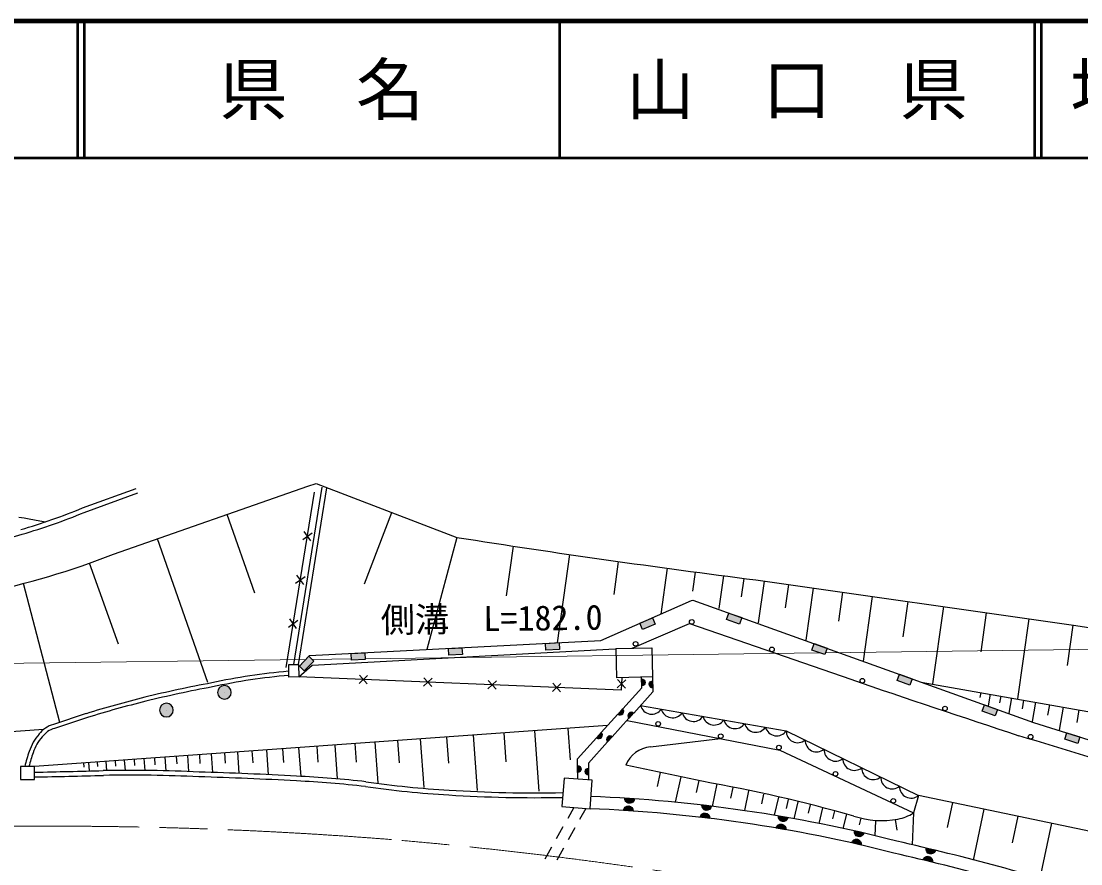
# Model space of a CAD drawing. Units: millimetres, scale not verified. Extents: x 40000 to 680000, y 20000 to 380000.
# Drawn here: x 293634 to 371138, y 318405 to 380000 of the extents above; entities that cross this region are included whole.
import ezdxf
from ezdxf.enums import TextEntityAlignment as Align

# ---------------------------------------------------------------- set-up
doc = ezdxf.new("R2010")
doc.units = ezdxf.units.MM
doc.header["$LTSCALE"] = 1000
doc.linetypes.add('CHAIN', pattern=[18.5, 12, -1.5, 3.5, -1.5])
for name, color, linetype, lineweight in [('M-BGD', 7, 'Continuous', 25), ('M-BMK', 2, 'CHAIN', 13), ('M-STR-HTXT', 7, 'Continuous', 13), ('M-TTL', 2, 'Continuous', 140), ('M-TTL-LINE', 7, 'Continuous', 50)]:
    doc.layers.add(name, color=color, linetype=linetype, lineweight=lineweight)
doc.layers.add('M-TTL-TXT', color=7, linetype='Continuous')
doc.styles.add('ＭＳ ゴシック', font='')
doc.styles.get('ＭＳ ゴシック').set_extended_font_data('MS Gothic')

msp = doc.modelspace()

# ---------------------------------------------------------------- hatches: boundary and pattern name
at = {"layer": 'M-BGD'}
for points in [[(338883, 335985), (339799, 336387), (340000, 335929), (339084, 335527)], [(345403, 336738), (346344, 336400), (346175, 335930), (345234, 336267)], [(324877, 334150), (325876, 334202), (325901, 333703), (324903, 333651)], [(331976, 334519), (332974, 334571), (333000, 334072), (332002, 334020)], [(351636, 334503), (352577, 334165), (352408, 333694), (351467, 334032)], [(313981, 332853), (314677, 333571), (315036, 333223), (314340, 332505)], [(317778, 333781), (318777, 333833), (318803, 333334), (317804, 333282)], [(339017, 331912, -0.41421), (339269, 331665, -0.41421), (339022, 331412)], [(339823, 331270, -1), (339818, 331770)], [(357869, 332268), (358810, 331930), (358642, 331459), (357700, 331797)], [(309003, 330937, 0.41421), (308503, 331437, 0.41421), (308003, 330937, 1)], [(304760, 329642, 0.41421), (304260, 330142, 0.41421), (303760, 329642, 1)], [(337291, 329354, 0.41421), (337644, 329372, 0.41421), (337626, 329725)], [(338428, 329420, 0.99999), (338093, 329049)], [(364102, 330032), (365043, 329695), (364875, 329224), (363933, 329562)], [(335726, 327623, 1), (336061, 327994)], [(370108, 327988), (371063, 327688), (370913, 327211), (369959, 327510)], [(336864, 327689, 0.41422), (336510, 327671, 0.41422), (336528, 327318)], [(334332, 325583, -0.41422), (334584, 325334, -0.41422), (334336, 325083)], [(335138, 324900, -0.41422), (334886, 325148, -0.41422), (335134, 325400)], [(338483, 323154, -1), (337785, 323200)], [(337698, 322304, -0.41421), (338070, 322630, -0.41421), (338397, 322258)], [(344117, 322616, -0.41421), (343728, 322310, -0.41421), (343422, 322698)], [(343299, 321807, -0.41421), (343688, 322113, -0.41421), (343994, 321724)], [(349715, 321781, -0.41421), (349310, 321496, -0.41421), (349025, 321901)], [(348866, 321015, -0.41421), (349270, 321300, -0.41421), (349556, 320896)], [(354383, 319930, -1), (355066, 319775)], [(355261, 320653, -0.41421), (354842, 320390, -0.41421), (354578, 320809)], [(360510, 319390, -0.41421), (360087, 319133, -0.41421), (359830, 319556)], [(359607, 318684, -0.41422), (360030, 318941, -0.41422), (360288, 318518)]]:
    msp.add_hatch(color=256, dxfattribs=at).paths.add_polyline_path(points)

# ---------------------------------------------------------------- linework, layer by layer
for p, q in [((298123, 344418), (302047, 345842)), ((300375, 341039), (314599, 346003)), ((313573, 332977), (315642, 345939)), ((313928, 332982), (315987, 345884)), ((314599, 346003), (315207, 346215)), ((315207, 346215), (325492, 342263)), ((298250, 344092), (302166, 345513)), ((313012, 332759), (315088, 345562)), ((310718, 338187), (308708, 343947)), ((318736, 338862), (320744, 344088)), ((314225, 342114), (314913, 342610)), ((314817, 342017), (314321, 342706)), ((307282, 331654), (303612, 342169)), ((325492, 342263), (323300, 334068)), ((329629, 341626), (329118, 337995)), ((300746, 334471), (298634, 340385)), ((333737, 341017), (332827, 334564)), ((337311, 340505), (336971, 338091)), ((314298, 338817), (313802, 339505)), ((340888, 340011), (340416, 336659)), ((342940, 339735), (342741, 338326)), ((296449, 328744), (293815, 338903)), ((313706, 338913), (314394, 339409)), ((344992, 339465), (344653, 337056)), ((346482, 339272), (346291, 337914)), ((347378, 339158), (370616, 335847)), ((347971, 339073), (347539, 336009)), ((349763, 338818), (349522, 337106)), ((351556, 338563), (351018, 334748)), ((353718, 338255), (353418, 336132)), ((355879, 337947), (355214, 333226)), ((358489, 337575), (358125, 334996)), ((361098, 337203), (360301, 331549)), ((364219, 336758), (363817, 333901)), ((313187, 335712), (313875, 336208)), ((313779, 335616), (313283, 336304)), ((338325, 334163), (342515, 335961)), ((342515, 335961), (354314, 331894)), ((367341, 336314), (366516, 330463)), ((370563, 335855), (370147, 332902)), ((318969, 332162), (318344, 331587)), ((318944, 331562), (318369, 332186)), ((323684, 331966), (323060, 331391)), ((323659, 331366), (323085, 331991)), ((328400, 331770), (327775, 331195)), ((328375, 331170), (327800, 331795)), ((337225, 331267), (337850, 331842)), ((337250, 331867), (337825, 331243)), ((333115, 331574), (332491, 330999)), ((333090, 330974), (332516, 331599)), ((359467, 331694), (397891, 324898)), ((308503, 330937), (308504, 330938)), ((363816, 330925), (363750, 330555)), ((364506, 330803), (364354, 329946)), ((365286, 330665), (365198, 330171)), ((366065, 330527), (365867, 329407)), ((366950, 330371), (366838, 329736)), ((367835, 330215), (367584, 328795)), ((304260, 329642), (304261, 329642)), ((368842, 330036), (368704, 329258)), ((369849, 329858), (369549, 328165)), ((370999, 329655), (370836, 328734)), ((298383, 329380), (295986, 328591)), ((298475, 329094), (296073, 328304)), ((336067, 328001), (337284, 329347)), ((338087, 329042), (336870, 327696)), ((295275, 328224), (254939, 325429)), ((336531, 328514), (294608, 325518)), ((328933, 327971), (329084, 325853)), ((331182, 328132), (331498, 323719)), ((333625, 328306), (333789, 326003)), ((316565, 327087), (316742, 324615)), ((318036, 327192), (318134, 325825)), ((319508, 327297), (319720, 324324)), ((321166, 327416), (321282, 325787)), ((322823, 327534), (323077, 323991)), ((324754, 327672), (324889, 325772)), ((326684, 327810), (326974, 323752)), ((339657, 326944), (344793, 327555)), ((305791, 326317), (305875, 325148)), ((306666, 326380), (306711, 325741)), ((307541, 326442), (307638, 325083)), ((308493, 326510), (308546, 325759)), ((309445, 326578), (309556, 325013)), ((310505, 326654), (310567, 325779)), ((311565, 326730), (311694, 324920)), ((312747, 326814), (312819, 325801)), ((313929, 326899), (314079, 324798)), ((315247, 326993), (315330, 325826)), ((298193, 325775), (298215, 325471)), ((298556, 325800), (298600, 325191)), ((299190, 325846), (299215, 325506)), ((299824, 325891), (299872, 325222)), ((300500, 325939), (300528, 325551)), ((301176, 325988), (301229, 325236)), ((301896, 326039), (301927, 325599)), ((302616, 326091), (302677, 325231)), ((303384, 326145), (303419, 325650)), ((304152, 326200), (304223, 325203)), ((304972, 326259), (305011, 325705)), ((343428, 324434), (337854, 325610)), ((340368, 325080), (340148, 324055)), ((341876, 324762), (341477, 322905)), ((343194, 324484), (343009, 323623)), ((344520, 324239), (344165, 322590)), ((345682, 323990), (345513, 323204)), ((346844, 323740), (346533, 322293)), ((347933, 323506), (347780, 322796)), ((349022, 323272), (348704, 321954)), ((359259, 323404), (358896, 322124)), ((383617, 318292), (359259, 323404)), ((334055, 322518), (333606, 321715)), ((334935, 322452), (334477, 321634)), ((349731, 323101), (349576, 322455)), ((350440, 322930), (350141, 321690)), ((351342, 322712), (351195, 322104)), ((352244, 322494), (351970, 321359)), ((361743, 322884), (361362, 321064)), ((353123, 322282), (352982, 321697)), ((353996, 322044), (353743, 320993)), ((354960, 321249), (355076, 321740)), ((357715, 320875), (357592, 321646)), ((358896, 322124), (358800, 319790)), ((364054, 322401), (363274, 318669)), ((366521, 321885), (366115, 319947)), ((333263, 321104), (332775, 320232)), ((334135, 321023), (333646, 320151)), ((356128, 321555), (356082, 320461)), ((368987, 321369), (368146, 317347)), ((332433, 319621), (331944, 318749)), ((333304, 319540), (332815, 318667))]:
    msp.add_line(p, q, dxfattribs=at)
for points in [[(293453, 343754), (293842, 343697), (294229, 343633), (294616, 343561), (295006, 343483), (295402, 343397)], [(313930, 332801), (314728, 333623), (336025, 334730), (342657, 337643), (342757, 337687), (367689, 328746), (390859, 321482)], [(313941, 332070), (314925, 332932), (337084, 334109)], [(337557, 332019), (337518, 331090), (313941, 332070)], [(337632, 329732), (339023, 331271), (339016, 332054)], [(339816, 332073), (339826, 330966), (338435, 329427)], [(338932, 329977), (349596, 328130), (359259, 323404)], [(337951, 328892), (349117, 326709), (358896, 322124)], [(334340, 324588), (334329, 326078), (335720, 327616)], [(336522, 327311), (335131, 325772), (335140, 324527)]]:
    msp.add_lwpolyline(points, dxfattribs=at)
for points in [[(338883, 335985), (339799, 336387), (340000, 335929), (339084, 335527)], [(345403, 336738), (346344, 336400), (346175, 335930), (345234, 336267)], [(324877, 334150), (325876, 334202), (325901, 333703), (324903, 333651)], [(331976, 334519), (332974, 334571), (333000, 334072), (332002, 334020)], [(337160, 334135), (339765, 334197), (339816, 332073), (337211, 332011)], [(351636, 334503), (352577, 334165), (352408, 333694), (351467, 334032)], [(313981, 332853), (314677, 333571), (315036, 333223), (314340, 332505)], [(317778, 333781), (318777, 333833), (318803, 333334), (317804, 333282)], [(313941, 332070), (313213, 332060), (313200, 332971), (313928, 332982)], [(357869, 332268), (358810, 331930), (358642, 331459), (357700, 331797)], [(364102, 330032), (365043, 329695), (364875, 329224), (363933, 329562)], [(370108, 327988), (371063, 327688), (370913, 327211), (369959, 327510)], [(293589, 324572), (294608, 324572), (294608, 325518), (293589, 325518)], [(333181, 322584), (335240, 322428), (335397, 324507), (333338, 324663)]]:
    msp.add_lwpolyline(points, close=True, dxfattribs=at)
for points in [[(339017, 331912, -0.41421), (339269, 331665, -0.41421), (339022, 331412)], [(339823, 331270, -1), (339818, 331770)], [(309003, 330937, 0.41421), (308503, 331437, 0.41421), (308003, 330937, 1)], [(304760, 329642, 0.41421), (304260, 330142, 0.41421), (303760, 329642, 1)], [(337291, 329354, 0.41421), (337644, 329372, 0.41421), (337626, 329725)], [(338428, 329420, 0.99999), (338093, 329049)], [(335726, 327623, 1), (336061, 327994)], [(336864, 327689, 0.41422), (336510, 327671, 0.41422), (336528, 327318)], [(334332, 325583, -0.41422), (334584, 325334, -0.41422), (334336, 325083)], [(335138, 324900, -0.41422), (334886, 325148, -0.41422), (335134, 325400)], [(338483, 323154, -1), (337785, 323200)], [(337698, 322304, -0.41421), (338070, 322630, -0.41421), (338397, 322258)], [(344117, 322616, -0.41421), (343728, 322310, -0.41421), (343422, 322698)], [(343299, 321807, -0.41421), (343688, 322113, -0.41421), (343994, 321724)], [(349715, 321781, -0.41421), (349310, 321496, -0.41421), (349025, 321901)], [(348866, 321015, -0.41421), (349270, 321300, -0.41421), (349556, 320896)], [(354383, 319930, -1), (355066, 319775)], [(355261, 320653, -0.41421), (354842, 320390, -0.41421), (354578, 320809)], [(360510, 319390, -0.41421), (360087, 319133, -0.41421), (359830, 319556)], [(359607, 318684, -0.41422), (360030, 318941, -0.41422), (360288, 318518)]]:
    msp.add_lwpolyline(points, format="xyb", close=True, dxfattribs=at)
for centre in [(342683, 336087), (338576, 334486), (348543, 334075), (355156, 331788), (361207, 329760), (340228, 328637), (344803, 327732), (367467, 327691), (349055, 326900), (353198, 324981), (357423, 323007)]:
    msp.add_circle(centre, 168, dxfattribs=at)
for centre, radius, start, end in [((281412, 384820), 43721, 286.19529, 292.47089), ((281412, 384820), 44071, 286.19514, 292.46083), ((245045, 510460), 174868, 283.52849, 286.15651), ((443100, 1092387), 759287, 261.08943, 262.75757), ((279673, 393459), 56359, 281.38515, 291.55048), ((400760, 520577), 187173, 260.73216, 264.72302), ((316884, 289054), 43580, 94.86826, 102.34251), ((316884, 289054), 43280, 94.86826, 102.34972), ((734313, 1444133), 1175362, 251.13717, 251.76971), ((321313, 255705), 77156, 100.26126, 103.97772), ((321313, 255705), 76856, 100.2572, 103.97818), ((319292, 262635), 69943, 103.74257, 107.39418), ((319292, 262635), 69643, 103.74206, 107.39242), ((339753, 330188), 848, 194.38918, 325.95952), ((341276, 329924), 848, 194.38918, 325.95952), ((342800, 329660), 848, 194.38918, 325.95952), ((344323, 329396), 848, 194.38918, 325.95952), ((345847, 329132), 848, 194.38918, 325.95952), ((347370, 328868), 848, 194.38918, 325.95952), ((297319, 325697), 3225, 137.61358, 163.33277), ((296510, 326702), 1960, 105.50362, 143.40107), ((296510, 326702), 1660, 105.2691, 143.91547), ((348894, 328604), 848, 194.38918, 325.95952), ((350436, 328098), 840, 177.82461, 310.04849), ((297319, 325697), 2925, 137.31142, 163.5329), ((351816, 327423), 840, 177.82461, 310.04849), ((152947, -385907), 744972, 72.51765, 73.33269), ((302241, 323606), 8561, 159.37018, 167.08956), ((302241, 323606), 8261, 159.29708, 166.61215), ((339846, 324804), 2149, 95.04198, 157.96304), ((353197, 326748), 840, 177.82461, 310.04849), ((354577, 326073), 840, 177.82461, 310.04849), ((275680, 1253917), 929359, 271.16701, 271.47772), ((275680, 1253917), 929009, 271.16761, 271.4778), ((301614, 222468), 102768, 87.19516, 91.10107), ((301614, 222468), 102418, 87.1932, 91.10043), ((298922, 57603), 267272, 86.81733, 88.34766), ((298922, 57603), 267622, 86.81771, 88.34691), ((310547, 253731), 71155, 83.29535, 87.39696), ((355957, 325398), 840, 177.82461, 310.04849), ((357338, 324722), 840, 177.82461, 310.04849), ((310547, 253731), 70805, 83.299, 87.39839), ((328932, 394491), 71163, 261.82153, 266.76332), ((328932, 394491), 70813, 261.81789, 266.7645), ((323564, 212062), 114114, 74.25479, 79.97554), ((358718, 324047), 840, 177.82461, 310.04849), ((331179, 419895), 96657, 266.28396, 271.21714), ((331179, 419895), 96307, 266.28309, 271.21714), ((331078, 215944), 107465, 75.67294, 87.74425), ((331078, 215944), 106565, 75.66761, 87.76179), ((356570, 328042), 6477, 251.64847, 280.62556), ((357230, 324681), 3052, 280.06941, 303.08015), ((305181, 93841), 232236, 73.13461, 76.93715), ((305181, 93841), 231336, 73.13662, 76.93961)]:
    msp.add_arc(centre, radius, start, end, dxfattribs=at)
at = {"layer": 'M-BMK'}
for centre, radius, start, end in [((295894, 6317), 314840, 85.47554, 93.81133), ((294305, 8995), 312301, 75.10383, 85.1462)]:
    msp.add_arc(centre, radius, start, end, dxfattribs=at)
at = {"layer": 'M-STR-HTXT'}
for p, q in [((352460, 333838), (416711, 334675)), ((233020, 332281), (314456, 333342)), ((314907, 333348), (317799, 333386)), ((318799, 333399), (352025, 333832))]:
    msp.add_line(p, q, dxfattribs=at)
at = {"layer": 'M-TTL'}
msp.add_line((680000, 380000), (40000, 380000), dxfattribs=at)
at = {"layer": 'M-TTL-LINE'}
for p, q in [((297750, 380000), (297750, 370000)), ((298250, 380000), (298250, 370000)), ((333000, 380000), (333000, 370000)), ((367750, 380000), (367750, 370000)), ((368250, 380000), (368250, 370000)), ((40000, 370000), (680000, 370000))]:
    msp.add_line(p, q, dxfattribs=at)

# ---------------------------------------------------------------- texts
at = {"layer": 'M-STR-HTXT', "style": 'ＭＳ ゴシック'}
msp.add_text('側溝\u3000L=182.0', height=1833, rotation=0.747, dxfattribs=at).set_placement((328067, 334866), align=Align.BOTTOM_CENTER)
at = {"layer": 'M-TTL-TXT', "style": 'ＭＳ ゴシック'}
for s, p in [('県\u3000名', (315625, 375000)), ('山\u3000口\u3000県', (350375, 375000))]:
    msp.add_text(s, height=3666, dxfattribs=at).set_placement(p, align=Align.MIDDLE_CENTER)
msp.add_text('地 名', height=3666, dxfattribs=at).set_placement((370380, 375000), align=Align.MIDDLE_LEFT)

doc.saveas('drawing.dxf')
